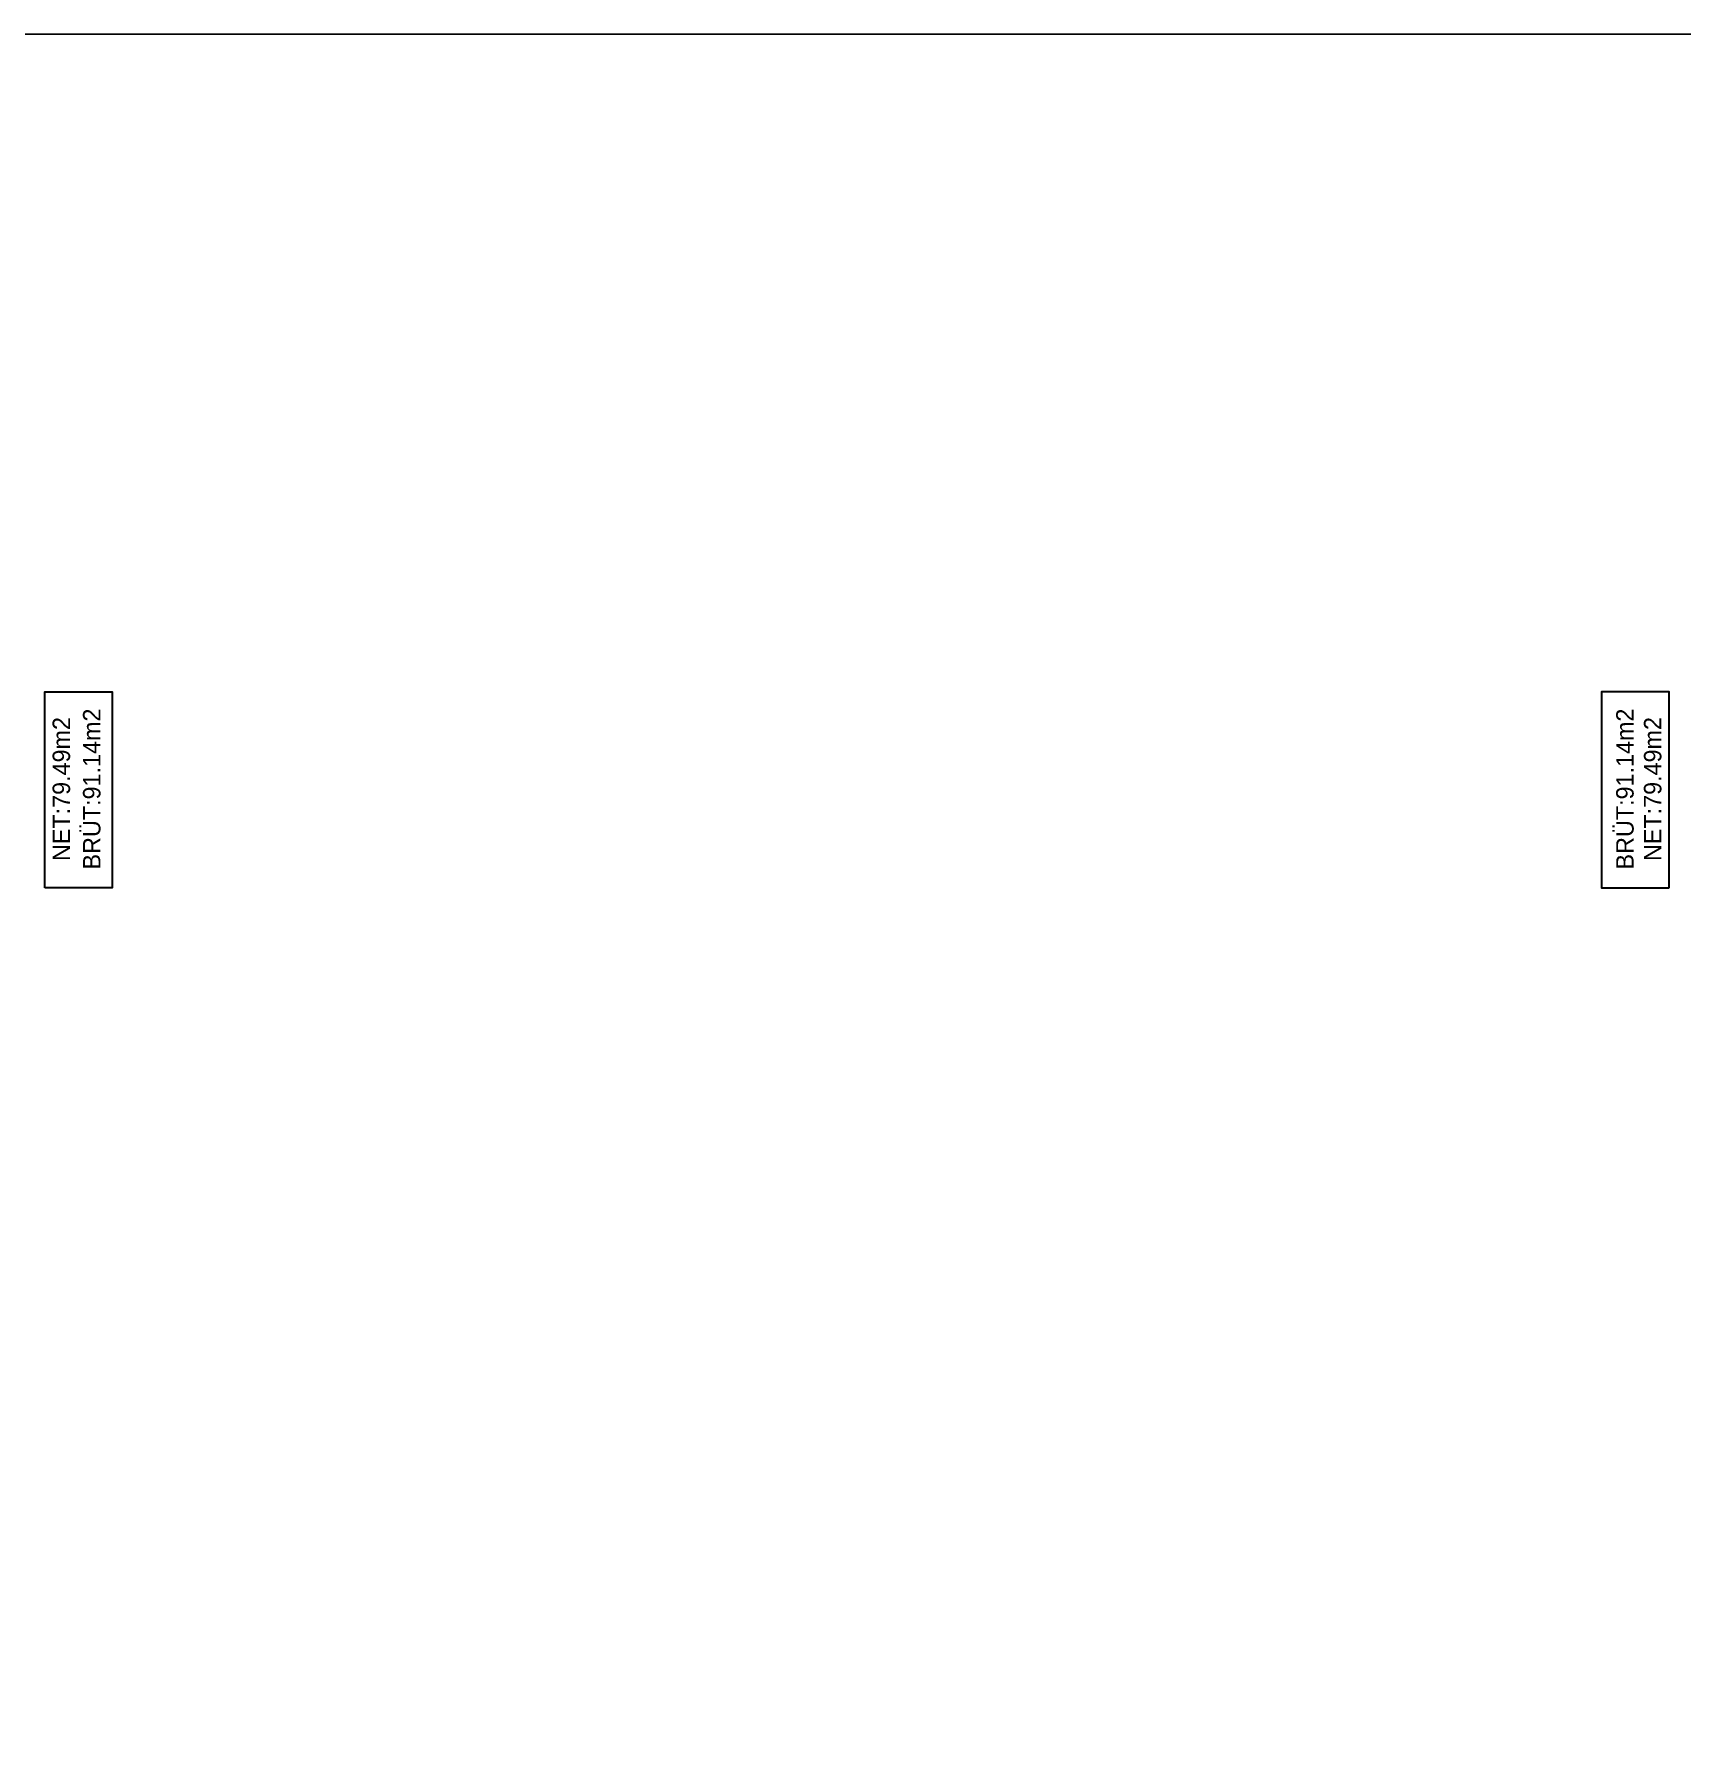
# Model space of a CAD drawing. Header units: centimetres. Extents: x 562865 to 1310255, y -148070 to 32737.
# Drawn here: x 618840 to 620728, y 18493 to 20445 of the extents above; entities that cross this region are included whole.
import ezdxf
from ezdxf.enums import TextEntityAlignment as Align

# ---------------------------------------------------------------- set-up
doc = ezdxf.new("R2010")
doc.units = ezdxf.units.CM
doc.header["$LTSCALE"] = 2.5
doc.layers.add('alan', color=7, linetype='Continuous')
doc.layers.add('tarama', color=173, linetype='Continuous')
doc.layers.add('GÖRÜNÜŞLER', color=96, linetype='Continuous', lineweight=25)
doc.styles.add('PINAR', font='comic.ttf')

msp = doc.modelspace()

# ---------------------------------------------------------------- linework, layer by layer
at = {"layer": 'GÖRÜNÜŞLER', "lineweight": 30}
for points in [[(618851.9, 19466.8), (618851.9, 19691.4), (618929.4, 19691.4), (618929.4, 19466.8)], [(620713.8, 19466.8), (620713.8, 19691.4), (620636.2, 19691.4), (620636.2, 19466.8)]]:
    msp.add_lwpolyline(points, close=True, dxfattribs=at)
at = {"layer": 'tarama', "color": 1}
msp.add_lwpolyline([(616067.7, 20444.8), (624435.5, 20444.8), (624435.5, 16249.3), (616067.7, 16249.3)], close=True, dxfattribs=at)

# ---------------------------------------------------------------- texts
at = {"layer": 'alan', "lineweight": 90, "style": 'PINAR'}
for s, p in [('NET:79.49m2', (618881, 19580)), ('BRÜT:91.14m2', (618915.8, 19580)), ('BRÜT:91.14m2', (620672.9, 19580)), ('NET:79.49m2', (620704.7, 19580))]:
    msp.add_text(s, height=20, rotation=90, dxfattribs=at).set_placement(p, align=Align.CENTER)

doc.saveas('drawing.dxf')
